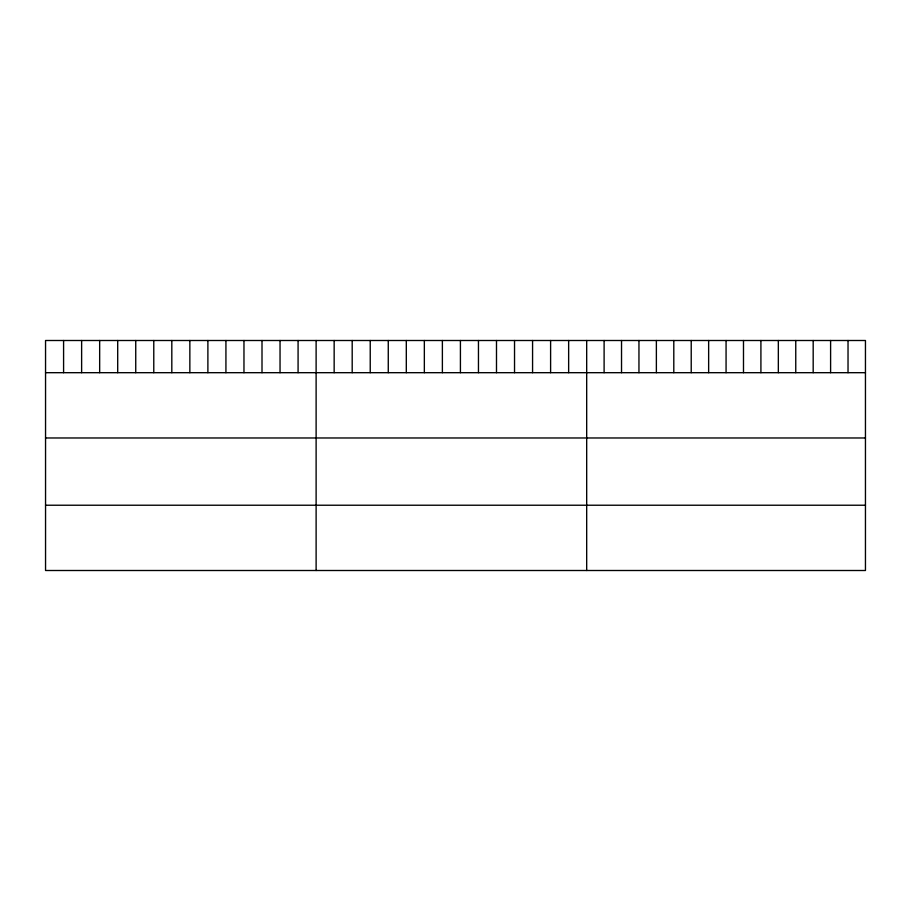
<?xml version="1.0" encoding="UTF-8"?>
<svg xmlns="http://www.w3.org/2000/svg" width="911" height="911" viewBox="0 0 911 911"><rect width="100%" height="100%" fill="white"/><g stroke="black" fill="none" stroke-linecap="round" stroke-linejoin="round"><path stroke-width="1.37" d="M865.45 372.69L865.45 570.502L45.55 570.502L45.55 340.498L865.45 340.498L865.45 372.69L45.55 372.69M45.55 437.975L865.45 437.975M45.55 505.229L865.45 505.229M848.027 340.498L848.027 372.69M830.604 340.498L830.604 372.69M813.181 340.498L813.181 372.69M795.758 340.498L795.758 372.69M778.336 340.498L778.336 372.69M760.913 340.498L760.913 372.69M743.49 340.498L743.49 372.69M726.067 340.498L726.067 372.69M708.644 340.498L708.644 372.69M691.221 340.498L691.221 372.69M673.798 340.498L673.798 372.69M656.375 340.498L656.375 372.69M638.953 340.498L638.953 372.69M621.53 340.498L621.53 372.69M604.107 340.498L604.107 372.69M586.684 340.498L586.684 570.502M568.646 340.498L568.646 372.69M550.608 340.498L550.608 372.69M532.571 340.498L532.571 372.69M514.533 340.498L514.533 372.69M496.495 340.498L496.495 372.69M478.457 340.498L478.457 372.69M460.419 340.498L460.419 372.69M442.382 340.498L442.382 372.69M424.344 340.498L424.344 372.69M406.306 340.498L406.306 372.69M388.268 340.498L388.268 372.69M370.23 340.498L370.23 372.69M352.193 340.498L352.193 372.69M334.155 340.498L334.155 372.69M316.117 340.498L316.117 570.502M298.079 340.498L298.079 372.69M280.041 340.498L280.041 372.69M262.004 340.498L262.004 372.69M243.966 340.498L243.966 372.69M225.928 340.498L225.928 372.69M207.89 340.498L207.89 372.69M189.852 340.498L189.852 372.69M171.815 340.498L171.815 372.69M153.777 340.498L153.777 372.69M135.739 340.498L135.739 372.69M117.701 340.498L117.701 372.69M99.663 340.498L99.663 372.69M81.626 340.498L81.626 372.69M63.588 340.498L63.588 372.69"/></g></svg>
